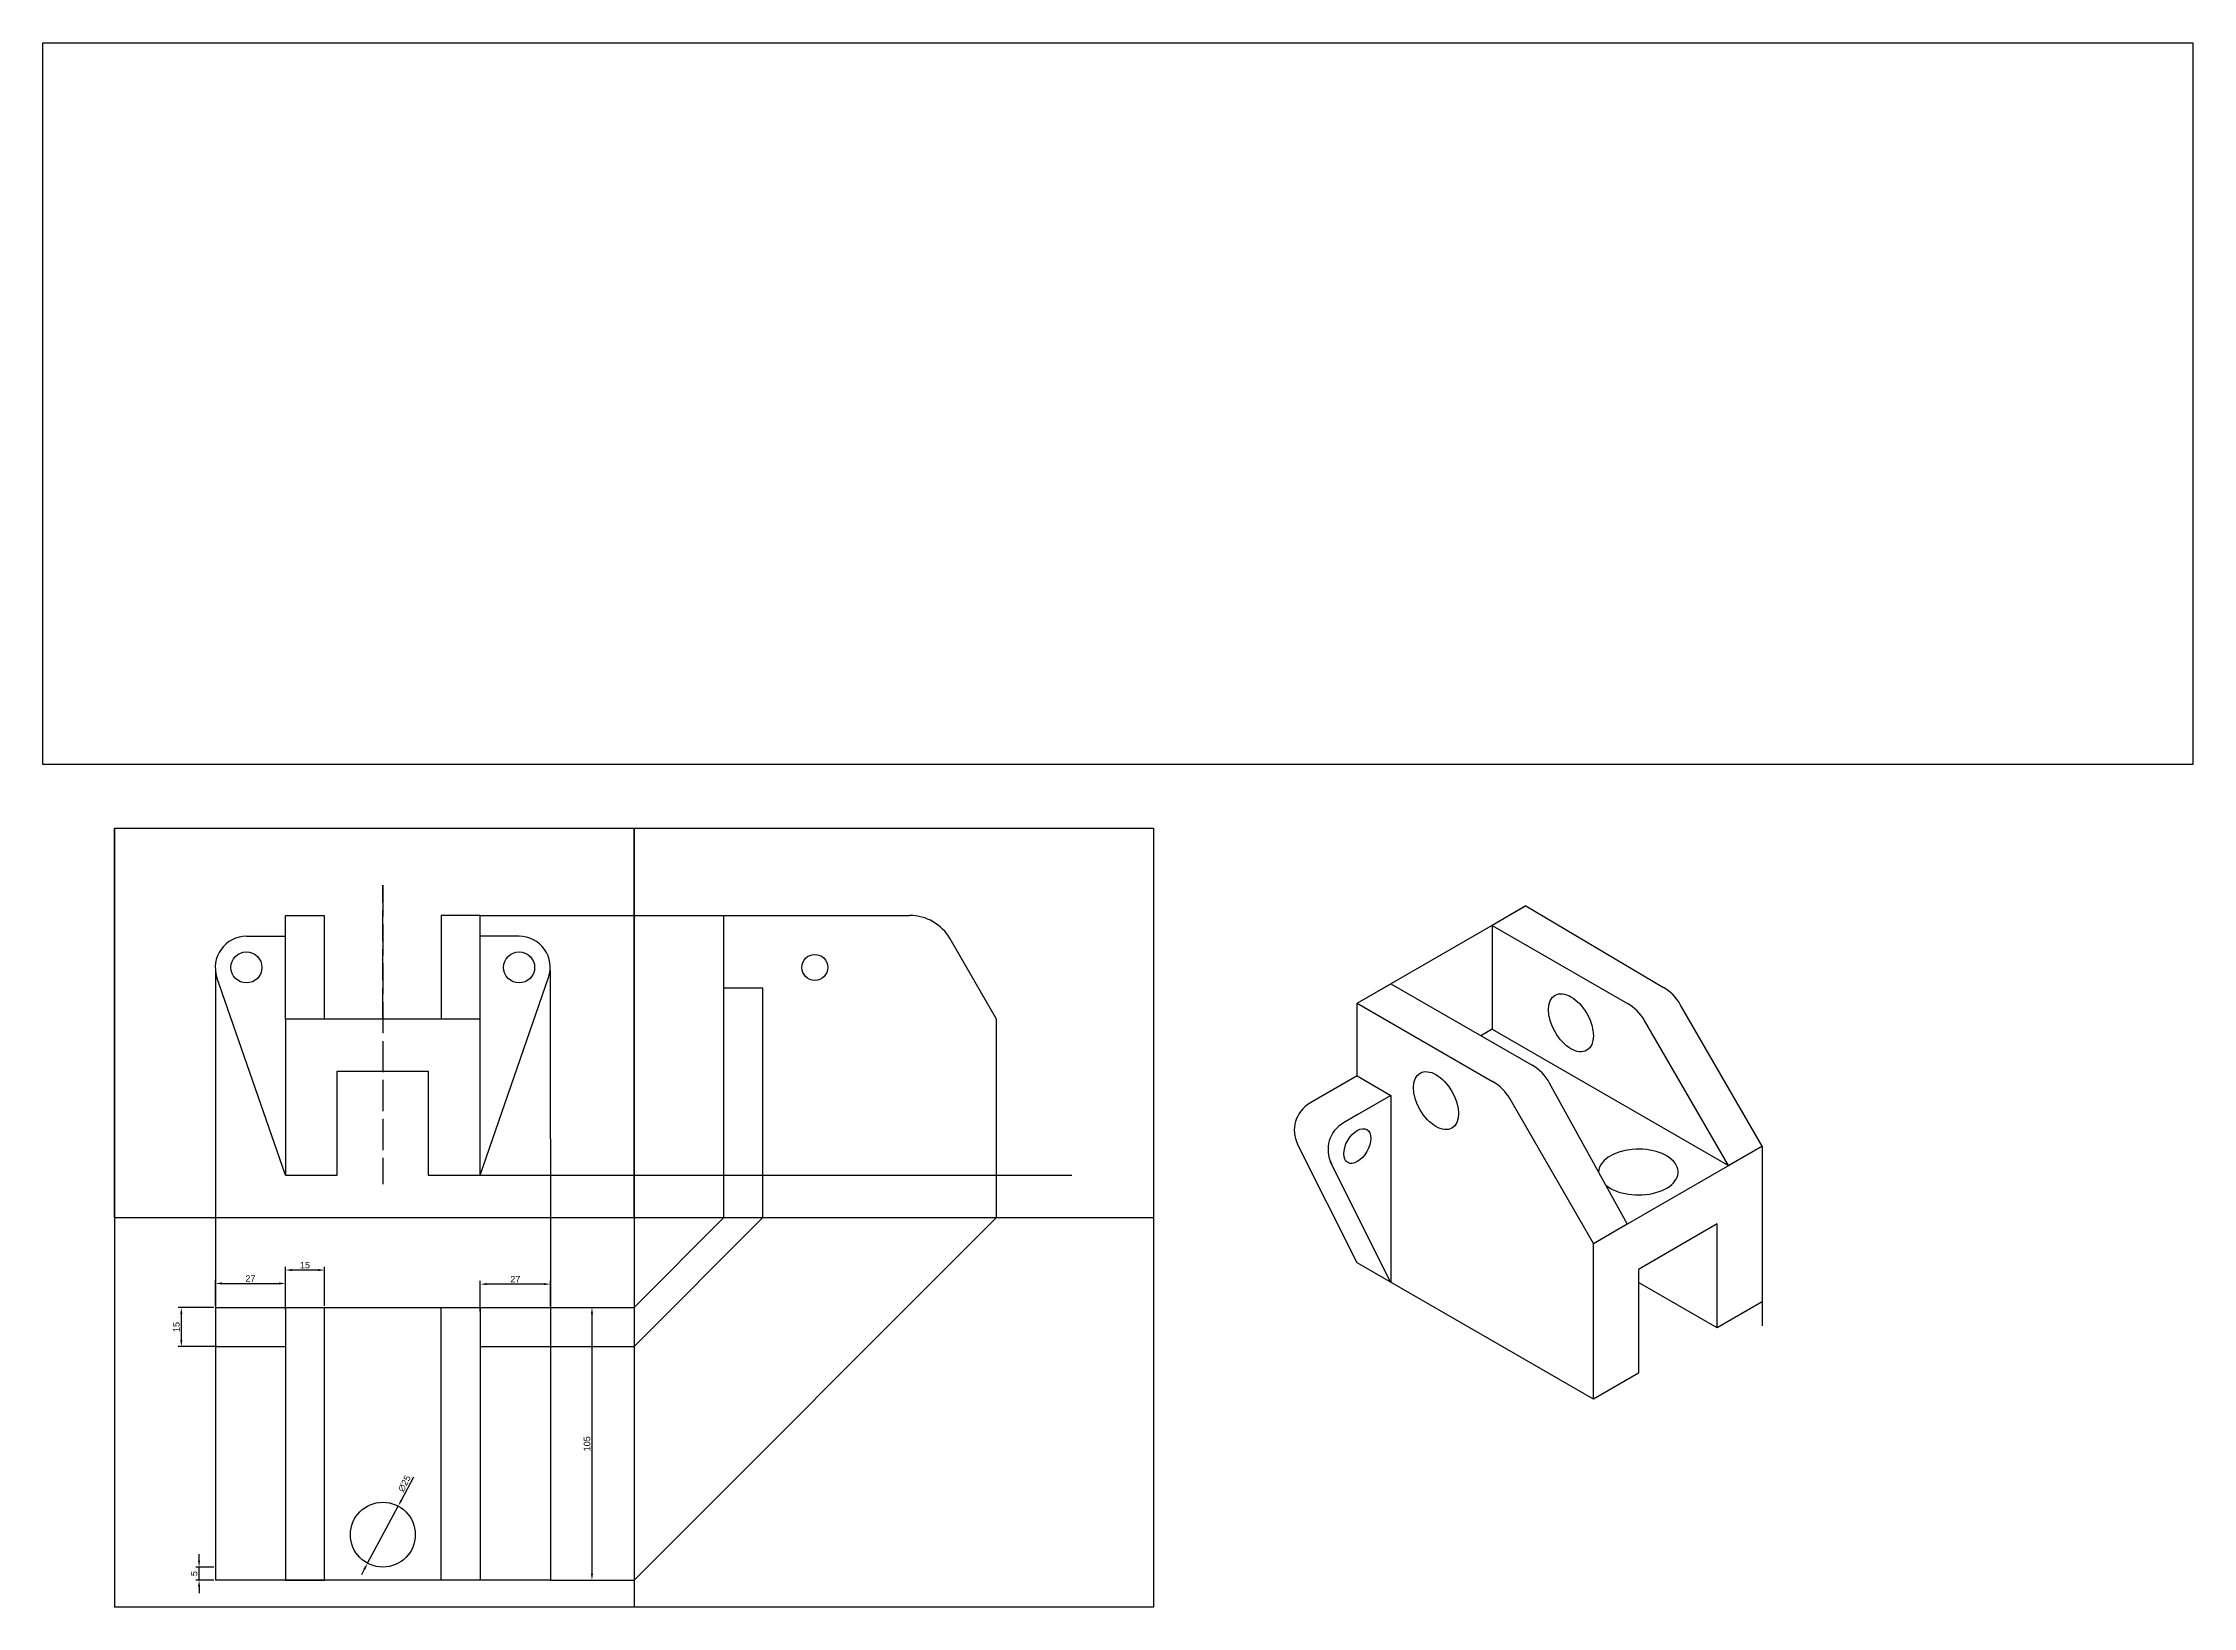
# Model space of a CAD drawing. Header units: millimetres. Extents: x 1504 to 2332, y 1298 to 1900.
import ezdxf

# ---------------------------------------------------------------- set-up
doc = ezdxf.new("R2010")
doc.units = ezdxf.units.MM
doc.linetypes.add('ACAD_ISO02W100', pattern=[15, 12, -3])
doc.layers.add('aut', color=30, linetype='Continuous', lineweight=30)
doc.layers.add('visibili', color=7, linetype='Continuous', lineweight=30)
for name, color, linetype in [('prog', 6, 'Continuous'), ('quota', 1, 'Continuous'), ('sym', 3, 'ACAD_ISO02W100')]:
    doc.layers.add(name, color=color, linetype=linetype)
doc.styles.get("Standard").update_dxf_attribs({"font": 'arial.ttf'})
doc.dimstyles.new('ISO-25', dxfattribs={"dimtxt": 2.5, "dimasz": 2.5, "dimexe": 1.25, "dimexo": 0.625, "dimtad": 1, "dimtxsty": 'Standard', "dimcen": 2.5, "dimadec": 0, "dimazin": 0, "dimtfac": 1, "dimtmove": 0, "dimatfit": 3, "dimfxl": 1, "dimarcsym": 0})
picture_1 = doc.add_image_def('image1.jpg', size_in_pixel=(1677, 563))

# ---------------------------------------------------------------- blocks, each defined once
blk = doc.blocks.new('*D1')
at = {"layer": 'Defpoints', "color": 0, "transparency": 16777216}
for p in [(1596.98, 1422.42), (1569.98, 1413.15), (1596.98, 1411.82)]:
    blk.add_point(p, dxfattribs=at)
at = {"layer": 'quota', "color": 0, "lineweight": -2, "transparency": 16777216}
for p, q in [((1569.98, 1413.77), (1569.98, 1423.67)), ((1572.48, 1422.42), (1594.48, 1422.42)), ((1596.98, 1412.45), (1596.98, 1423.67))]:
    blk.add_line(p, q, dxfattribs=at)
at = {"layer": 'quota', "color": 0, "transparency": 16777216}
for points in [[(1572.48, 1422.84), (1572.48, 1422), (1569.98, 1422.42)], [(1594.48, 1422.84), (1594.48, 1422), (1596.98, 1422.42)]]:
    blk.add_solid(points, dxfattribs=at)
at = {"layer": 'quota', "color": 0, "transparency": 16777216, "insert": (1583.48, 1424.3), "char_height": 2.5, "attachment_point": 5}
blk.add_mtext('27', dxfattribs=at)
blk = doc.blocks.new('*D2')
at = {"layer": 'Defpoints', "color": 0, "transparency": 16777216}
for p in [(1671.98, 1422.17), (1671.98, 1411.03), (1698.98, 1413.15)]:
    blk.add_point(p, dxfattribs=at)
at = {"layer": 'quota', "color": 0, "lineweight": -2, "transparency": 16777216}
for p, q in [((1671.98, 1411.66), (1671.98, 1423.42)), ((1696.48, 1422.17), (1674.48, 1422.17)), ((1698.98, 1413.77), (1698.98, 1423.42))]:
    blk.add_line(p, q, dxfattribs=at)
at = {"layer": 'quota', "color": 0, "transparency": 16777216}
for points in [[(1674.48, 1422.59), (1674.48, 1421.75), (1671.98, 1422.17)], [(1696.48, 1422.59), (1696.48, 1421.75), (1698.98, 1422.17)]]:
    blk.add_solid(points, dxfattribs=at)
at = {"layer": 'quota', "color": 0, "transparency": 16777216, "insert": (1685.48, 1424.05), "char_height": 2.5, "attachment_point": 5}
blk.add_mtext('27', dxfattribs=at)
blk = doc.blocks.new('*D3')
at = {"layer": 'Defpoints', "color": 0, "transparency": 16777216}
for p in [(1569.98, 1413.15), (1556.87, 1398.15), (1571.18, 1398.15)]:
    blk.add_point(p, dxfattribs=at)
at = {"layer": 'quota', "color": 0, "lineweight": -2, "transparency": 16777216}
for p, q in [((1569.35, 1413.15), (1555.62, 1413.15)), ((1556.87, 1410.65), (1556.87, 1400.65)), ((1570.55, 1398.15), (1555.62, 1398.15))]:
    blk.add_line(p, q, dxfattribs=at)
at = {"layer": 'quota', "color": 0, "transparency": 16777216}
for points in [[(1556.46, 1410.65), (1557.29, 1410.65), (1556.87, 1413.15)], [(1556.46, 1400.65), (1557.29, 1400.65), (1556.87, 1398.15)]]:
    blk.add_solid(points, dxfattribs=at)
at = {"layer": 'quota', "color": 0, "transparency": 16777216, "insert": (1554.97, 1405.65), "char_height": 2.5, "attachment_point": 5, "rotation": 90}
blk.add_mtext('15', dxfattribs=at)
blk = doc.blocks.new('*D4')
at = {"layer": 'Defpoints', "color": 0, "transparency": 16777216}
for p in [(1563.71, 1313.15), (1569.98, 1313.15), (1569.98, 1308.15)]:
    blk.add_point(p, dxfattribs=at)
at = {"layer": 'quota', "color": 0, "lineweight": -2, "transparency": 16777216}
for p, q in [((1563.71, 1315.65), (1563.71, 1318.15)), ((1569.35, 1313.15), (1562.46, 1313.15)), ((1569.35, 1308.15), (1562.46, 1308.15)), ((1563.71, 1308.15), (1563.71, 1313.15)), ((1563.71, 1305.65), (1563.71, 1303.15))]:
    blk.add_line(p, q, dxfattribs=at)
at = {"layer": 'quota', "color": 0, "transparency": 16777216}
for points in [[(1563.29, 1315.65), (1564.12, 1315.65), (1563.71, 1313.15)], [(1563.29, 1305.65), (1564.12, 1305.65), (1563.71, 1308.15)]]:
    blk.add_solid(points, dxfattribs=at)
at = {"layer": 'quota', "color": 0, "transparency": 16777216, "insert": (1561.81, 1310.65), "char_height": 2.5, "attachment_point": 5, "rotation": 90}
blk.add_mtext('5', dxfattribs=at)
blk = doc.blocks.new('*D5')
at = {"layer": 'Defpoints', "color": 0, "transparency": 16777216}
for p in [(1640.38, 1336.66), (1628.57, 1314.63)]:
    blk.add_point(p, dxfattribs=at)
at = {"layer": 'quota', "color": 0, "lineweight": -2, "transparency": 16777216}
for p, q in [((1646.32, 1347.74), (1641.57, 1338.87)), ((1628.57, 1314.63), (1640.38, 1336.66)), ((1627.39, 1312.43), (1626.21, 1310.22))]:
    blk.add_line(p, q, dxfattribs=at)
at = {"layer": 'quota', "color": 0, "transparency": 16777216}
for points in [[(1641.2, 1339.06), (1641.93, 1338.67), (1640.38, 1336.66)], [(1627.02, 1312.62), (1627.76, 1312.23), (1628.57, 1314.63)]]:
    blk.add_solid(points, dxfattribs=at)
at = {"layer": 'quota', "color": 0, "transparency": 16777216, "insert": (1642.8, 1345.34), "char_height": 2.5, "attachment_point": 5, "rotation": 61.80611}
blk.add_mtext('∅25', dxfattribs=at)
blk = doc.blocks.new('*D6')
at = {"layer": 'Defpoints', "color": 0, "transparency": 16777216}
for p in [(1596.98, 1427.57), (1596.98, 1413.15), (1611.98, 1413.15)]:
    blk.add_point(p, dxfattribs=at)
at = {"layer": 'quota', "color": 0, "lineweight": -2, "transparency": 16777216}
for p, q in [((1596.98, 1413.77), (1596.98, 1428.82)), ((1609.48, 1427.57), (1599.48, 1427.57)), ((1611.98, 1413.77), (1611.98, 1428.82))]:
    blk.add_line(p, q, dxfattribs=at)
at = {"layer": 'quota', "color": 0, "transparency": 16777216}
for points in [[(1599.48, 1427.99), (1599.48, 1427.15), (1596.98, 1427.57)], [(1609.48, 1427.99), (1609.48, 1427.15), (1611.98, 1427.57)]]:
    blk.add_solid(points, dxfattribs=at)
at = {"layer": 'quota', "color": 0, "transparency": 16777216, "insert": (1604.48, 1429.47), "char_height": 2.5, "attachment_point": 5}
blk.add_mtext('15', dxfattribs=at)
blk = doc.blocks.new('*D7')
at = {"layer": 'Defpoints', "color": 0, "transparency": 16777216}
for p in [(1698.98, 1413.15), (1698.98, 1308.15), (1715.01, 1308.15)]:
    blk.add_point(p, dxfattribs=at)
at = {"layer": 'quota', "color": 0, "lineweight": -2, "transparency": 16777216}
for p, q in [((1699.6, 1413.15), (1716.26, 1413.15)), ((1715.01, 1410.65), (1715.01, 1310.65)), ((1699.6, 1308.15), (1716.26, 1308.15))]:
    blk.add_line(p, q, dxfattribs=at)
at = {"layer": 'quota', "color": 0, "transparency": 16777216}
for points in [[(1714.59, 1410.65), (1715.43, 1410.65), (1715.01, 1413.15)], [(1714.59, 1310.65), (1715.43, 1310.65), (1715.01, 1308.15)]]:
    blk.add_solid(points, dxfattribs=at)
at = {"layer": 'quota', "color": 0, "transparency": 16777216, "insert": (1713.11, 1360.65), "char_height": 2.5, "attachment_point": 5, "rotation": 90}
blk.add_mtext('105', dxfattribs=at)

msp = doc.modelspace()

# ---------------------------------------------------------------- linework, layer by layer
for p, q in [((1531.196, 1447.779), (1531.196, 1597.779)), ((1531.196, 1597.779), (1531.196, 1297.779)), ((1531.196, 1597.779), (1931.196, 1597.779)), ((1731.196, 1447.779), (1731.196, 1597.779)), ((1731.196, 1597.779), (1731.196, 1297.779)), ((1931.196, 1597.779), (1931.196, 1297.779)), ((1531.196, 1447.779), (1731.196, 1447.779)), ((1731.196, 1447.779), (1931.196, 1447.779)), ((1931.196, 1297.779), (1531.196, 1297.779))]:
    msp.add_line(p, q)
at = {"layer": 'aut'}
msp.add_line((1986.348, 1476.873), (1986.317, 1476.855), dxfattribs=at)
at = {"layer": 'prog'}
for p, q in [((1671.934, 1564.174), (1765.828, 1564.174)), ((1569.978, 1543.147), (1569.978, 1413.147)), ((1698.87, 1542.927), (1698.978, 1413.147)), ((1671.934, 1464.174), (1765.828, 1464.174)), ((1765.828, 1447.779), (1765.828, 1464.174)), ((1780.828, 1447.779), (1780.828, 1464.174)), ((1870.828, 1447.779), (1870.828, 1464.174)), ((1870.828, 1464.174), (1899.832, 1464.174)), ((1731.196, 1413.147), (1765.828, 1447.779)), ((1731.196, 1398.147), (1780.828, 1447.779)), ((1731.196, 1308.147), (1870.828, 1447.779)), ((1698.978, 1413.147), (1731.196, 1413.147)), ((1698.978, 1398.147), (1731.196, 1398.147)), ((1698.978, 1308.147), (1731.196, 1308.147))]:
    msp.add_line(p, q, dxfattribs=at)
at = {"layer": 'sym'}
for p, q in [((1634.434, 1524.174), (1634.434, 1575.823)), ((1634.434, 1575.823), (1634.434, 1460.689))]:
    msp.add_line(p, q, dxfattribs=at)
at = {"layer": 'visibili'}
for p, q in [((2009.7, 1530.355), (2074.652, 1567.855)), ((2074.652, 1567.855), (2061.662, 1560.355)), ((2074.652, 1567.855), (2127.675, 1536.404)), ((1596.934, 1524.174), (1596.934, 1564.174)), ((1596.934, 1564.174), (1611.934, 1564.174)), ((1611.934, 1564.174), (1611.934, 1524.174)), ((1671.934, 1564.174), (1656.934, 1564.174)), ((1656.934, 1564.174), (1656.934, 1524.174)), ((1671.934, 1524.174), (1671.934, 1564.174)), ((1765.828, 1464.174), (1765.828, 1564.174)), ((1765.828, 1564.174), (1837.341, 1564.174)), ((2061.662, 1560.355), (2113.776, 1530.266)), ((2061.662, 1560.355), (2061.662, 1520.355)), ((1581.934, 1556.174), (1596.934, 1556.174)), ((1686.934, 1556.174), (1671.934, 1556.174)), ((1870.828, 1524.174), (1852.93, 1555.174)), ((1596.934, 1464.174), (1570.595, 1540.247)), ((1671.934, 1464.174), (1698.274, 1540.247)), ((1780.828, 1536.174), (1765.828, 1536.174)), ((1780.828, 1464.174), (1780.828, 1536.174)), ((2009.7, 1530.355), (2022.691, 1537.855)), ((2022.691, 1537.855), (2077.009, 1506.494)), ((1596.934, 1524.174), (1596.934, 1464.174)), ((1671.934, 1524.174), (1596.934, 1524.174)), ((1671.934, 1464.174), (1671.934, 1524.174)), ((1870.828, 1464.174), (1870.828, 1524.174)), ((2009.7, 1530.355), (2061.815, 1500.266)), ((2009.7, 1502.355), (2009.7, 1530.355)), ((2152.594, 1467.855), (2120.365, 1523.678)), ((2165.585, 1475.355), (2134.08, 1529.922)), ((2061.662, 1520.355), (2057.332, 1517.855)), ((2061.662, 1520.355), (2152.594, 1467.855)), ((1616.934, 1464.174), (1616.934, 1504.174)), ((1616.934, 1504.174), (1651.934, 1504.174)), ((1651.934, 1504.174), (1651.934, 1464.174)), ((2009.7, 1502.355), (1991.451, 1491.818)), ((2009.7, 1502.355), (2022.691, 1494.855)), ((2113.623, 1445.355), (2083.779, 1499.584)), ((2022.691, 1494.855), (2009.7, 1487.355)), ((2016.195, 1491.105), (2009.7, 1487.355)), ((2022.691, 1494.855), (2022.691, 1422.855)), ((2100.633, 1437.855), (2068.403, 1493.678)), ((2009.7, 1487.355), (2004.441, 1484.318)), ((2009.7, 1430.355), (1986.73, 1476.035)), ((2100.633, 1437.855), (2165.585, 1475.355)), ((2165.585, 1475.355), (2152.594, 1467.855)), ((2165.585, 1475.355), (2165.585, 1415.355)), ((2022.691, 1422.855), (1999.308, 1469.355)), ((1596.934, 1464.174), (1616.934, 1464.174)), ((1651.934, 1464.174), (1671.934, 1464.174)), ((1765.828, 1464.174), (1870.828, 1464.174)), ((1765.828, 1464.174), (1780.828, 1464.174)), ((2100.633, 1437.855), (2113.623, 1445.355)), ((2148.264, 1445.355), (2117.953, 1427.855)), ((2148.264, 1405.355), (2148.264, 1445.355)), ((2100.633, 1377.855), (2100.633, 1437.855)), ((2100.633, 1377.855), (2009.7, 1430.355)), ((2117.953, 1427.855), (2117.953, 1387.855)), ((2148.264, 1405.355), (2117.953, 1422.855)), ((2165.585, 1421.131), (2165.585, 1406.131)), ((1569.978, 1413.147), (1698.978, 1413.147)), ((1569.978, 1413.147), (1569.978, 1308.147)), ((1596.978, 1413.147), (1596.978, 1308.147)), ((1611.978, 1308.147), (1611.978, 1413.147)), ((1656.978, 1308.147), (1656.978, 1413.147)), ((1671.978, 1413.147), (1671.978, 1308.147)), ((1698.978, 1413.147), (1698.978, 1308.147)), ((2165.585, 1415.355), (2148.264, 1405.355)), ((1569.978, 1398.147), (1596.978, 1398.147)), ((1671.978, 1398.147), (1698.978, 1398.147)), ((2117.953, 1387.855), (2100.633, 1377.855)), ((1698.978, 1308.147), (1569.978, 1308.147)), ((1596.978, 1308.147), (1611.978, 1308.147)), ((1671.978, 1308.147), (1656.978, 1308.147))]:
    msp.add_line(p, q, dxfattribs=at)
for centre, radius in [((1581.934, 1544.174), 6), ((1686.934, 1544.174), 6), ((1800.828, 1544.174), 5), ((1634.478, 1325.647), 12.5)]:
    msp.add_circle(centre, radius, dxfattribs=at)
for centre, radius, start, end in [((1837.341, 1546.174), 18, 30, 90), ((1581.934, 1544.174), 12, 90, 199.097724), ((1686.934, 1544.174), 12, 340.902276, 90), ((2118.492, 1520.922), 18, 30, 59.32512), ((2104.776, 1514.678), 18, 30, 60), ((2052.815, 1484.678), 18, 30, 60), ((2068.009, 1490.906), 18, 28.825732, 60), ((1997.451, 1481.426), 12, 120, 206.695695), ((2010.441, 1473.926), 12, 120, 206.695695)]:
    msp.add_arc(centre, radius, start, end, dxfattribs=at)
for centre, major_axis in [((2091.973, 1522.855), (6.124, -10.607)), ((2040.011, 1492.855), (6.124, -10.607)), ((2009.7, 1475.355), (-3.674, -6.364))]:
    msp.add_ellipse(centre, major_axis=major_axis, ratio=0.5773503, dxfattribs=at)
msp.add_ellipse((2117.953, 1465.355), major_axis=(-15.309, 0), ratio=0.5773503, start_param=0.6095733, end_param=6.2889128, dxfattribs=at)

# ---------------------------------------------------------------- dimensions: what is measured, and where the dimension line sits
at = {"layer": 'quota'}
for base, p1, p2, picture, middle in [((1596.978, 1422.42), (1569.978, 1413.147), (1596.978, 1411.825), '*D1', (1583.478, 1424.3)), ((1596.978, 1427.57), (1611.978, 1413.147), (1596.978, 1413.147), '*D6', (1604.478, 1429.471)), ((1671.978, 1422.17), (1698.978, 1413.147), (1671.978, 1411.034), '*D2', (1685.478, 1424.05))]:
    dim = msp.add_linear_dim(base=base, p1=p1, p2=p2, dimstyle='ISO-25', dxfattribs=at)
    dim.commit()
    dim.dimension.update_dxf_attribs({"geometry": picture, "text_midpoint": middle})
for base, p1, p2, picture, middle in [((1556.872, 1398.147), (1569.978, 1413.147), (1571.178, 1398.147), '*D3', (1554.971, 1405.647)), ((1715.011, 1308.147), (1698.978, 1413.147), (1698.978, 1308.147), '*D7', (1713.11, 1360.647)), ((1563.708, 1313.147), (1569.978, 1308.147), (1569.978, 1313.147), '*D4', (1561.811, 1310.647))]:
    dim = msp.add_linear_dim(base=base, p1=p1, p2=p2, angle=90, dimstyle='ISO-25', dxfattribs=at)
    dim.commit()
    dim.dimension.update_dxf_attribs({"geometry": picture, "text_midpoint": middle})
dim = msp.add_diameter_dim_2p(p1=(1628.573, 1314.63), p2=(1640.384, 1336.664), dimstyle='ISO-25', dxfattribs=at)
dim.commit()
dim.dimension.update_dxf_attribs({"geometry": '*D5', "text_midpoint": (1644.535, 1344.407)})

# ---------------------------------------------------------------- pictures from other files: only their frames are drawn
at = {"layer": 'visibili'}
image = msp.add_image(picture_1, insert=(1503.609, 1622.34), size_in_units=(827.913, 277.946), dxfattribs=at)
image.dxf.flags = 7

doc.saveas('drawing.dxf')
